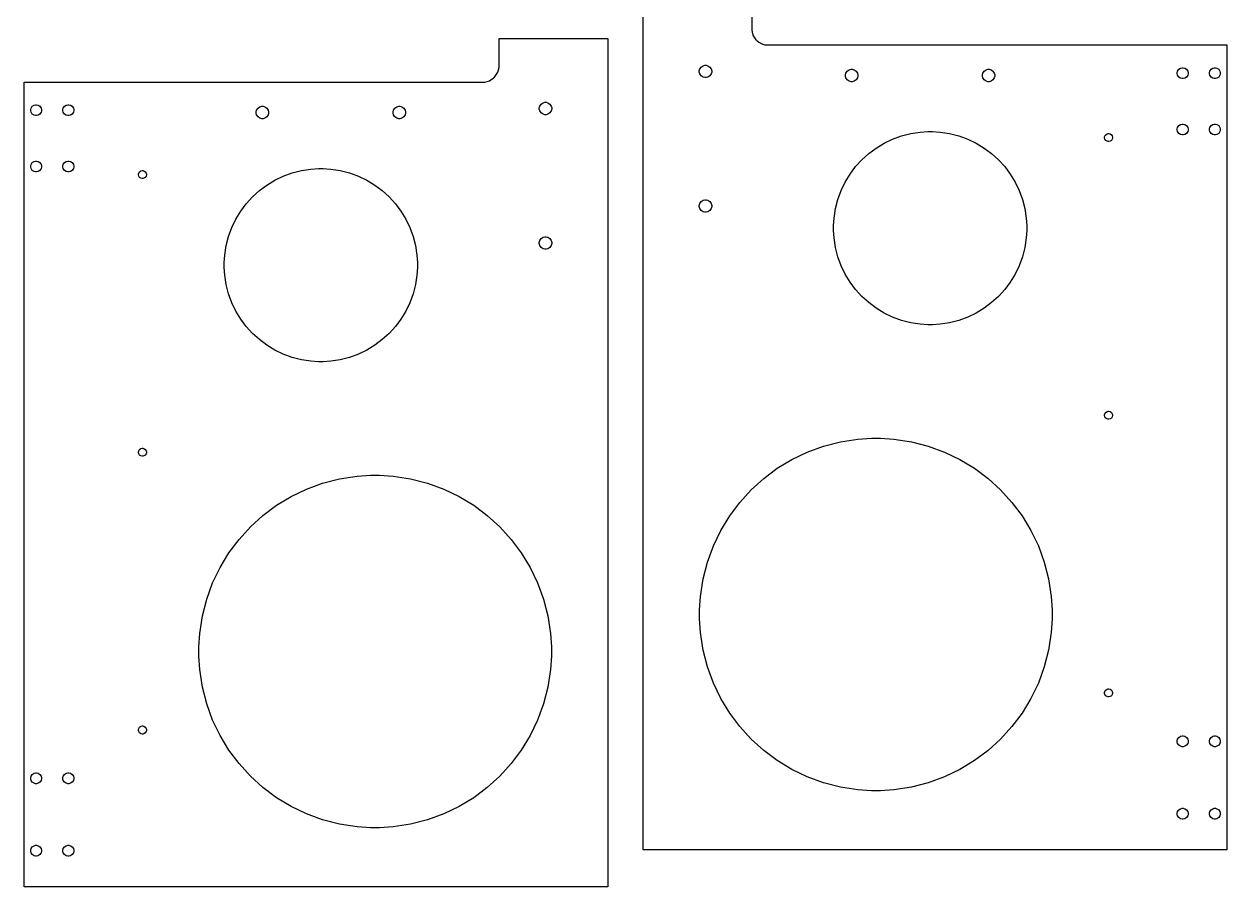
# Model space of a CAD drawing. Extents: x 0 to 18.7, y 0 to 38.3.
# Drawn here: x 0 to 18.68, y 0.01 to 13.41 of the extents above; entities that cross this region are included whole.
import ezdxf

# ---------------------------------------------------------------- set-up
doc = ezdxf.new("R2010")
doc.units = 0
doc.layers.get('0').update_dxf_attribs({"linetype": 'CONTINUOUS'})

msp = doc.modelspace()

# ---------------------------------------------------------------- linework, layer by layer
at = {"color": 0}
for points in [[(11.5475, 13.0833), (18.675, 13.0833), (18.675, 0.583333), (9.61253, 0.583333), (9.61253, 13.7584), (11.2975, 13.7584), (11.2975, 13.3333), (11.2975, 13.3211), (11.3024, 13.2843), (11.3165, 13.2377), (11.3395, 13.1947), (11.362, 13.1653), (11.3707, 13.1566), (11.3793, 13.1479), (11.4087, 13.1254), (11.4518, 13.1024), (11.4985, 13.0882), (11.5353, 13.0833), (11.5475, 13.0833)], [(0, 12.5084), (7.1275, 12.5084), (7.15181, 12.5084), (7.22478, 12.5281), (7.30425, 12.5816), (7.35781, 12.6611), (7.3775, 12.7341), (7.3775, 12.7584), (7.3775, 13.1833), (9.0625, 13.1833), (9.0625, 0.008355), (0, 0.008355), (0, 12.5084)], [(10.58, 12.7695), (10.5894, 12.7695), (10.6176, 12.7619), (10.6484, 12.7412), (10.6691, 12.7105), (10.6768, 12.6822), (10.6768, 12.6728), (10.6768, 12.6634), (10.6691, 12.6351), (10.6484, 12.6044), (10.6176, 12.5837), (10.5894, 12.5761), (10.58, 12.5761), (10.5706, 12.5761), (10.5423, 12.5837), (10.5116, 12.6044), (10.4908, 12.6351), (10.4832, 12.6634), (10.4832, 12.6728), (10.4832, 12.6822), (10.4908, 12.7105), (10.5116, 12.7412), (10.5423, 12.7619), (10.5706, 12.7695), (10.58, 12.7695)], [(12.8496, 12.7058), (12.859, 12.7058), (12.8872, 12.6982), (12.918, 12.6775), (12.9387, 12.6467), (12.9463, 12.6184), (12.9463, 12.609), (12.9463, 12.5996), (12.9387, 12.5714), (12.918, 12.5406), (12.8872, 12.5199), (12.859, 12.5123), (12.8496, 12.5123), (12.8402, 12.5123), (12.8119, 12.5199), (12.7811, 12.5406), (12.7604, 12.5714), (12.7528, 12.5996), (12.7528, 12.609), (12.7528, 12.6184), (12.7604, 12.6467), (12.7811, 12.6775), (12.8119, 12.6982), (12.8402, 12.7058), (12.8496, 12.7058)], [(14.9746, 12.7058), (14.984, 12.7058), (15.0122, 12.6982), (15.0429, 12.6775), (15.0637, 12.6467), (15.0714, 12.6184), (15.0714, 12.609), (15.0714, 12.5996), (15.0637, 12.5714), (15.0429, 12.5406), (15.0122, 12.5199), (14.984, 12.5123), (14.9746, 12.5123), (14.9651, 12.5123), (14.9369, 12.5199), (14.9061, 12.5406), (14.8854, 12.5714), (14.8778, 12.5996), (14.8778, 12.609), (14.8778, 12.6184), (14.8854, 12.6467), (14.9061, 12.6775), (14.9369, 12.6982), (14.9651, 12.7058), (14.9746, 12.7058)], [(17.9875, 12.7306), (17.9957, 12.7306), (18.0204, 12.724), (18.0474, 12.7058), (18.0656, 12.6789), (18.0722, 12.6541), (18.0722, 12.6458), (18.0722, 12.6376), (18.0656, 12.6128), (18.0474, 12.5859), (18.0204, 12.5678), (17.9957, 12.5611), (17.9875, 12.5611), (17.9792, 12.5611), (17.9544, 12.5678), (17.9275, 12.5859), (17.9093, 12.6128), (17.9028, 12.6376), (17.9028, 12.6458), (17.9028, 12.6541), (17.9093, 12.6789), (17.9275, 12.7058), (17.9544, 12.724), (17.9792, 12.7306), (17.9875, 12.7306)], [(18.4875, 12.7306), (18.4957, 12.7306), (18.5204, 12.724), (18.5474, 12.7058), (18.5656, 12.6789), (18.5722, 12.6541), (18.5722, 12.6458), (18.5722, 12.6376), (18.5656, 12.6128), (18.5474, 12.5859), (18.5204, 12.5678), (18.4957, 12.5611), (18.4875, 12.5611), (18.4792, 12.5611), (18.4544, 12.5678), (18.4275, 12.5859), (18.4093, 12.6128), (18.4028, 12.6376), (18.4028, 12.6458), (18.4028, 12.6541), (18.4093, 12.6789), (18.4275, 12.7058), (18.4544, 12.724), (18.4792, 12.7306), (18.4875, 12.7306)], [(0.1875, 11.9861), (0.179199, 11.9861), (0.15446, 11.9927), (0.12755, 12.0109), (0.109375, 12.0379), (0.102756, 12.0626), (0.102756, 12.0709), (0.102756, 12.0791), (0.109375, 12.1038), (0.12755, 12.1308), (0.15446, 12.149), (0.179199, 12.1556), (0.1875, 12.1556), (0.195747, 12.1556), (0.220486, 12.149), (0.247396, 12.1308), (0.265571, 12.1038), (0.272244, 12.0791), (0.272244, 12.0709), (0.272244, 12.0626), (0.265571, 12.0379), (0.247396, 12.0109), (0.220486, 11.9927), (0.195747, 11.9861), (0.1875, 11.9861)], [(0.6875, 11.9861), (0.679199, 11.9861), (0.65446, 11.9927), (0.62755, 12.0109), (0.609375, 12.0379), (0.602756, 12.0626), (0.602756, 12.0709), (0.602756, 12.0791), (0.609375, 12.1038), (0.62755, 12.1308), (0.65446, 12.149), (0.679199, 12.1556), (0.6875, 12.1556), (0.695747, 12.1556), (0.720486, 12.149), (0.747396, 12.1308), (0.765571, 12.1038), (0.772244, 12.0791), (0.772244, 12.0709), (0.772244, 12.0626), (0.765571, 12.0379), (0.747396, 12.0109), (0.720486, 11.9927), (0.695747, 11.9861), (0.6875, 11.9861)], [(8.095, 12.001), (8.08556, 12.001), (8.05729, 12.0087), (8.02658, 12.0294), (8.00586, 12.0602), (7.99826, 12.0884), (7.99826, 12.0978), (7.99826, 12.1073), (8.00586, 12.1355), (8.02658, 12.1662), (8.05729, 12.187), (8.08556, 12.1946), (8.095, 12.1946), (8.10439, 12.1946), (8.13265, 12.187), (8.16336, 12.1662), (8.18408, 12.1355), (8.19174, 12.1073), (8.19174, 12.0978), (8.19174, 12.0884), (8.18408, 12.0602), (8.16336, 12.0294), (8.13265, 12.0087), (8.10439, 12.001), (8.095, 12.001)], [(3.70042, 11.9373), (3.69097, 11.9373), (3.66271, 11.9449), (3.632, 11.9657), (3.61128, 11.9964), (3.60368, 12.0246), (3.60368, 12.034), (3.60368, 12.0435), (3.61128, 12.0717), (3.632, 12.1024), (3.66271, 12.1232), (3.69097, 12.1308), (3.70042, 12.1308), (3.70979, 12.1308), (3.73807, 12.1232), (3.76878, 12.1024), (3.7895, 12.0717), (3.79715, 12.0435), (3.79715, 12.034), (3.79715, 12.0246), (3.7895, 11.9964), (3.76878, 11.9657), (3.73807, 11.9449), (3.70979, 11.9373), (3.70042, 11.9373)], [(5.82542, 11.9373), (5.81597, 11.9373), (5.78771, 11.9449), (5.757, 11.9657), (5.73628, 11.9964), (5.72868, 12.0246), (5.72868, 12.034), (5.72868, 12.0435), (5.73628, 12.0717), (5.757, 12.1024), (5.78771, 12.1232), (5.81597, 12.1308), (5.82542, 12.1308), (5.83479, 12.1308), (5.86307, 12.1232), (5.89378, 12.1024), (5.9145, 12.0717), (5.92215, 12.0435), (5.92215, 12.034), (5.92215, 12.0246), (5.9145, 11.9964), (5.89378, 11.9657), (5.86307, 11.9449), (5.83479, 11.9373), (5.82542, 11.9373)], [(17.9875, 11.8556), (17.9957, 11.8556), (18.0204, 11.849), (18.0474, 11.8308), (18.0656, 11.8039), (18.0722, 11.7791), (18.0722, 11.7708), (18.0722, 11.7626), (18.0656, 11.7378), (18.0474, 11.7109), (18.0204, 11.6928), (17.9957, 11.6861), (17.9875, 11.6861), (17.9792, 11.6861), (17.9544, 11.6928), (17.9275, 11.7109), (17.9093, 11.7378), (17.9028, 11.7626), (17.9028, 11.7708), (17.9028, 11.7791), (17.9093, 11.8039), (17.9275, 11.8308), (17.9544, 11.849), (17.9792, 11.8556), (17.9875, 11.8556)], [(18.4875, 11.8556), (18.4957, 11.8556), (18.5204, 11.849), (18.5474, 11.8308), (18.5656, 11.8039), (18.5722, 11.7791), (18.5722, 11.7708), (18.5722, 11.7626), (18.5656, 11.7378), (18.5474, 11.7109), (18.5204, 11.6928), (18.4957, 11.6861), (18.4875, 11.6861), (18.4792, 11.6861), (18.4544, 11.6928), (18.4275, 11.7109), (18.4093, 11.7378), (18.4028, 11.7626), (18.4028, 11.7708), (18.4028, 11.7791), (18.4093, 11.8039), (18.4275, 11.8308), (18.4544, 11.849), (18.4792, 11.8556), (18.4875, 11.8556)], [(14.0675, 11.7396), (14.1058, 11.7396), (14.2208, 11.7319), (14.3699, 11.7092), (14.5135, 11.6722), (14.6514, 11.6217), (14.7825, 11.5586), (14.9061, 11.4835), (15.0215, 11.3971), (15.1282, 11.3003), (15.225, 11.1937), (15.3113, 11.0783), (15.3864, 10.9546), (15.4496, 10.8235), (15.5, 10.6857), (15.5369, 10.5419), (15.5597, 10.393), (15.5675, 10.2779), (15.5675, 10.2396), (15.5675, 10.2013), (15.5597, 10.0863), (15.5369, 9.93728), (15.5, 9.79357), (15.4496, 9.65571), (15.3864, 9.52463), (15.3113, 9.40093), (15.225, 9.28549), (15.1282, 9.17893), (15.0215, 9.08214), (14.9061, 8.99576), (14.7825, 8.92062), (14.6514, 8.85747), (14.5135, 8.80701), (14.3699, 8.77007), (14.2208, 8.74735), (14.1058, 8.73958), (14.0675, 8.73958), (14.0292, 8.73958), (13.9142, 8.74735), (13.7652, 8.77007), (13.6214, 8.80701), (13.4836, 8.85747), (13.3525, 8.92062), (13.2288, 8.99576), (13.1133, 9.08214), (13.0068, 9.17893), (12.91, 9.28549), (12.8236, 9.40093), (12.7485, 9.52463), (12.6853, 9.65571), (12.6349, 9.79357), (12.5979, 9.93728), (12.5752, 10.0863), (12.5675, 10.2013), (12.5675, 10.2396), (12.5675, 10.2779), (12.5752, 10.393), (12.5979, 10.5419), (12.6349, 10.6857), (12.6853, 10.8235), (12.7485, 10.9546), (12.8236, 11.0783), (12.91, 11.1937), (13.0068, 11.3003), (13.1133, 11.3971), (13.2288, 11.4835), (13.3525, 11.5586), (13.4836, 11.6217), (13.6214, 11.6722), (13.7652, 11.7092), (13.9142, 11.7319), (14.0292, 11.7396), (14.0675, 11.7396)], [(16.8375, 11.7083), (16.8436, 11.7083), (16.8618, 11.7034), (16.8817, 11.6901), (16.8951, 11.6702), (16.9, 11.652), (16.9, 11.6458), (16.9, 11.6398), (16.8951, 11.6215), (16.8817, 11.6017), (16.8618, 11.5883), (16.8436, 11.5833), (16.8375, 11.5833), (16.8314, 11.5833), (16.8132, 11.5883), (16.7933, 11.6017), (16.7799, 11.6215), (16.775, 11.6398), (16.775, 11.6458), (16.775, 11.652), (16.7799, 11.6702), (16.7933, 11.6901), (16.8132, 11.7034), (16.8314, 11.7083), (16.8375, 11.7083)], [(0.1875, 11.1111), (0.179199, 11.1111), (0.15446, 11.1177), (0.12755, 11.1359), (0.109375, 11.1629), (0.102756, 11.1876), (0.102756, 11.1959), (0.102756, 11.2041), (0.109375, 11.2288), (0.12755, 11.2558), (0.15446, 11.274), (0.179199, 11.2806), (0.1875, 11.2806), (0.195747, 11.2806), (0.220486, 11.274), (0.247396, 11.2558), (0.265571, 11.2288), (0.272244, 11.2041), (0.272244, 11.1959), (0.272244, 11.1876), (0.265571, 11.1629), (0.247396, 11.1359), (0.220486, 11.1177), (0.195747, 11.1111), (0.1875, 11.1111)], [(0.6875, 11.1111), (0.679199, 11.1111), (0.65446, 11.1177), (0.62755, 11.1359), (0.609375, 11.1629), (0.602756, 11.1876), (0.602756, 11.1959), (0.602756, 11.2041), (0.609375, 11.2288), (0.62755, 11.2558), (0.65446, 11.274), (0.679199, 11.2806), (0.6875, 11.2806), (0.695747, 11.2806), (0.720486, 11.274), (0.747396, 11.2558), (0.765571, 11.2288), (0.772244, 11.2041), (0.772244, 11.1959), (0.772244, 11.1876), (0.765571, 11.1629), (0.747396, 11.1359), (0.720486, 11.1177), (0.695747, 11.1111), (0.6875, 11.1111)], [(1.83751, 11.0084), (1.83137, 11.0084), (1.81315, 11.0133), (1.79329, 11.0267), (1.77989, 11.0466), (1.77501, 11.0648), (1.77501, 11.0709), (1.77501, 11.077), (1.77989, 11.0952), (1.79329, 11.1151), (1.81315, 11.1285), (1.83137, 11.1334), (1.83751, 11.1334), (1.84358, 11.1334), (1.86182, 11.1285), (1.88167, 11.1151), (1.89507, 11.0952), (1.90001, 11.077), (1.90001, 11.0709), (1.90001, 11.0648), (1.89507, 11.0466), (1.88167, 11.0267), (1.86182, 11.0133), (1.84358, 11.0084), (1.83751, 11.0084)], [(4.60747, 8.16461), (4.56912, 8.16461), (4.4541, 8.17236), (4.30518, 8.1951), (4.1614, 8.23204), (4.0236, 8.2825), (3.89247, 8.34565), (3.76878, 8.42079), (3.65332, 8.50717), (3.54682, 8.60394), (3.44997, 8.7105), (3.36361, 8.82596), (3.28851, 8.94965), (3.22532, 9.08074), (3.17492, 9.21858), (3.13792, 9.36231), (3.11518, 9.51129), (3.10747, 9.62631), (3.10747, 9.66461), (3.10747, 9.70296), (3.11518, 9.81799), (3.13792, 9.9669), (3.17492, 10.1107), (3.22532, 10.2485), (3.28851, 10.3796), (3.36361, 10.5033), (3.44997, 10.6188), (3.54682, 10.7253), (3.65332, 10.8221), (3.76878, 10.9085), (3.89247, 10.9836), (4.0236, 11.0468), (4.1614, 11.0972), (4.30518, 11.1342), (4.4541, 11.1569), (4.56912, 11.1646), (4.60747, 11.1646), (4.64578, 11.1646), (4.76079, 11.1569), (4.90978, 11.1342), (5.0535, 11.0972), (5.19135, 11.0468), (5.32243, 10.9836), (5.44613, 10.9085), (5.56158, 10.8221), (5.66813, 10.7253), (5.76492, 10.6188), (5.85129, 10.5033), (5.92643, 10.3796), (5.98958, 10.2485), (6.04004, 10.1107), (6.07699, 9.9669), (6.09972, 9.81799), (6.10747, 9.70296), (6.10747, 9.66461), (6.10747, 9.62631), (6.09972, 9.51129), (6.07699, 9.36231), (6.04004, 9.21858), (5.98958, 9.08074), (5.92643, 8.94965), (5.85129, 8.82596), (5.76492, 8.7105), (5.66813, 8.60394), (5.56158, 8.50717), (5.44613, 8.42079), (5.32243, 8.34565), (5.19135, 8.2825), (5.0535, 8.23204), (4.90978, 8.1951), (4.76079, 8.17236), (4.64578, 8.16461), (4.60747, 8.16461)], [(10.58, 10.6801), (10.5894, 10.6801), (10.6176, 10.6725), (10.6484, 10.6518), (10.6691, 10.621), (10.6768, 10.5928), (10.6768, 10.5833), (10.6768, 10.5739), (10.6691, 10.5457), (10.6484, 10.515), (10.6176, 10.4943), (10.5894, 10.4866), (10.58, 10.4866), (10.5706, 10.4866), (10.5423, 10.4943), (10.5116, 10.515), (10.4908, 10.5457), (10.4832, 10.5739), (10.4832, 10.5833), (10.4832, 10.5928), (10.4908, 10.621), (10.5116, 10.6518), (10.5423, 10.6725), (10.5706, 10.6801), (10.58, 10.6801)], [(8.095, 9.91157), (8.08556, 9.91157), (8.05729, 9.91922), (8.02658, 9.93994), (8.00586, 9.97071), (7.99826, 9.99897), (7.99826, 10.0084), (7.99826, 10.0178), (8.00586, 10.046), (8.02658, 10.0768), (8.05729, 10.0975), (8.08556, 10.1051), (8.095, 10.1051), (8.10439, 10.1051), (8.13265, 10.0975), (8.16336, 10.0768), (8.18408, 10.046), (8.19174, 10.0178), (8.19174, 10.0084), (8.19174, 9.99897), (8.18408, 9.97071), (8.16336, 9.93994), (8.13265, 9.91922), (8.10439, 9.91157), (8.095, 9.91157)], [(16.8375, 7.39583), (16.8436, 7.39583), (16.8618, 7.39094), (16.8817, 7.37756), (16.8951, 7.35769), (16.9, 7.33946), (16.9, 7.33333), (16.9, 7.32726), (16.8951, 7.30903), (16.8817, 7.28917), (16.8618, 7.27576), (16.8436, 7.27083), (16.8375, 7.27083), (16.8314, 7.27083), (16.8132, 7.27576), (16.7933, 7.28917), (16.7799, 7.30903), (16.775, 7.32726), (16.775, 7.33333), (16.775, 7.33946), (16.7799, 7.35769), (16.7933, 7.37756), (16.8132, 7.39094), (16.8314, 7.39583), (16.8375, 7.39583)], [(13.225, 6.97711), (13.2949, 6.97711), (13.5049, 6.963), (13.7766, 6.9215), (14.039, 6.85406), (14.2906, 6.76199), (14.5299, 6.64671), (14.7556, 6.5096), (14.9662, 6.352), (15.1607, 6.17535), (15.3374, 5.9809), (15.495, 5.77018), (15.6321, 5.54449), (15.7474, 5.30518), (15.8394, 5.05365), (15.9068, 4.79129), (15.9483, 4.51953), (15.9625, 4.30957), (15.9625, 4.23958), (15.9625, 4.16965), (15.9483, 3.95969), (15.9068, 3.68793), (15.8394, 3.42557), (15.7474, 3.17404), (15.6321, 2.93474), (15.495, 2.70904), (15.3374, 2.49832), (15.1607, 2.30387), (14.9662, 2.12722), (14.7556, 1.96963), (14.5299, 1.83251), (14.2906, 1.71724), (14.039, 1.62517), (13.7766, 1.55772), (13.5049, 1.51622), (13.2949, 1.50206), (13.225, 1.50206), (13.155, 1.50206), (12.9451, 1.51622), (12.6733, 1.55772), (12.4109, 1.62517), (12.1594, 1.71724), (11.9201, 1.83251), (11.6944, 1.96963), (11.4837, 2.12722), (11.2893, 2.30387), (11.1126, 2.49832), (10.955, 2.70904), (10.8179, 2.93474), (10.7026, 3.17404), (10.6106, 3.42557), (10.5431, 3.68793), (10.5016, 3.95969), (10.4875, 4.16965), (10.4875, 4.23958), (10.4875, 4.30957), (10.5016, 4.51953), (10.5431, 4.79129), (10.6106, 5.05365), (10.7026, 5.30518), (10.8179, 5.54449), (10.955, 5.77018), (11.1126, 5.9809), (11.2893, 6.17535), (11.4837, 6.352), (11.6944, 6.5096), (11.9201, 6.64671), (12.1594, 6.76199), (12.4109, 6.85406), (12.6733, 6.9215), (12.9451, 6.963), (13.155, 6.97711), (13.225, 6.97711)], [(1.83751, 6.69586), (1.83137, 6.69586), (1.81315, 6.70079), (1.79329, 6.71419), (1.77989, 6.73406), (1.77501, 6.75228), (1.77501, 6.75836), (1.77501, 6.76449), (1.77989, 6.78271), (1.79329, 6.80257), (1.81315, 6.81597), (1.83137, 6.82086), (1.83751, 6.82086), (1.84358, 6.82086), (1.86182, 6.81597), (1.88167, 6.80257), (1.89507, 6.78271), (1.90001, 6.76449), (1.90001, 6.75836), (1.90001, 6.75228), (1.89507, 6.73406), (1.88167, 6.71419), (1.86182, 6.70079), (1.84358, 6.69586), (1.83751, 6.69586)], [(5.44997, 0.927083), (5.37999, 0.927083), (5.17008, 0.941243), (4.89828, 0.982747), (4.6359, 1.05018), (4.38439, 1.14225), (4.14513, 1.25754), (3.91938, 1.39464), (3.70865, 1.55225), (3.51426, 1.72889), (3.33757, 1.92333), (3.18001, 2.13406), (3.04286, 2.35975), (2.92763, 2.59907), (2.83556, 2.85058), (2.76812, 3.11296), (2.72661, 3.38471), (2.71251, 3.59467), (2.71251, 3.66461), (2.71251, 3.7346), (2.72661, 3.9445), (2.76812, 4.21631), (2.83556, 4.47868), (2.92763, 4.73019), (3.04286, 4.96946), (3.18001, 5.19521), (3.33757, 5.40593), (3.51426, 5.60032), (3.70865, 5.77701), (3.91938, 5.93457), (4.14513, 6.07172), (4.38439, 6.18696), (4.6359, 6.27903), (4.89828, 6.34646), (5.17008, 6.38797), (5.37999, 6.40207), (5.44997, 6.40207), (5.51992, 6.40207), (5.72987, 6.38797), (6.00163, 6.34646), (6.264, 6.27903), (6.51551, 6.18696), (6.75483, 6.07172), (6.98053, 5.93457), (7.19125, 5.77701), (7.38569, 5.60032), (7.56233, 5.40593), (7.71994, 5.19521), (7.85704, 4.96946), (7.97233, 4.73019), (8.0644, 4.47868), (8.13183, 4.21631), (8.17333, 3.9445), (8.1875, 3.7346), (8.1875, 3.66461), (8.1875, 3.59467), (8.17333, 3.38471), (8.13183, 3.11296), (8.0644, 2.85058), (7.97233, 2.59907), (7.85704, 2.35975), (7.71994, 2.13406), (7.56233, 1.92333), (7.38569, 1.72889), (7.19125, 1.55225), (6.98053, 1.39464), (6.75483, 1.25754), (6.51551, 1.14225), (6.264, 1.05018), (6.00163, 0.982747), (5.72987, 0.941243), (5.51992, 0.927083), (5.44997, 0.927083)], [(16.8375, 3.08333), (16.8436, 3.08333), (16.8618, 3.07844), (16.8817, 3.06506), (16.8951, 3.04519), (16.9, 3.02696), (16.9, 3.02083), (16.9, 3.01476), (16.8951, 2.99653), (16.8817, 2.97667), (16.8618, 2.96326), (16.8436, 2.95833), (16.8375, 2.95833), (16.8314, 2.95833), (16.8132, 2.96326), (16.7933, 2.97667), (16.7799, 2.99653), (16.775, 3.01476), (16.775, 3.02083), (16.775, 3.02696), (16.7799, 3.04519), (16.7933, 3.06506), (16.8132, 3.07844), (16.8314, 3.08333), (16.8375, 3.08333)], [(1.83751, 2.38336), (1.83137, 2.38336), (1.81315, 2.38829), (1.79329, 2.40169), (1.77989, 2.42156), (1.77501, 2.43978), (1.77501, 2.44586), (1.77501, 2.45199), (1.77989, 2.47021), (1.79329, 2.49007), (1.81315, 2.50347), (1.83137, 2.50836), (1.83751, 2.50836), (1.84358, 2.50836), (1.86182, 2.50347), (1.88167, 2.49007), (1.89507, 2.47021), (1.90001, 2.45199), (1.90001, 2.44586), (1.90001, 2.43978), (1.89507, 2.42156), (1.88167, 2.40169), (1.86182, 2.38829), (1.84358, 2.38336), (1.83751, 2.38336)], [(17.9875, 2.35558), (17.9957, 2.35558), (18.0204, 2.34896), (18.0474, 2.33078), (18.0656, 2.30387), (18.0722, 2.27914), (18.0722, 2.27083), (18.0722, 2.26258), (18.0656, 2.23785), (18.0474, 2.21094), (18.0204, 2.19276), (17.9957, 2.18608), (17.9875, 2.18608), (17.9792, 2.18608), (17.9544, 2.19276), (17.9275, 2.21094), (17.9093, 2.23785), (17.9028, 2.26258), (17.9028, 2.27083), (17.9028, 2.27914), (17.9093, 2.30387), (17.9275, 2.33078), (17.9544, 2.34896), (17.9792, 2.35558), (17.9875, 2.35558)], [(18.4875, 2.35558), (18.4957, 2.35558), (18.5204, 2.34896), (18.5474, 2.33078), (18.5656, 2.30387), (18.5722, 2.27914), (18.5722, 2.27083), (18.5722, 2.26258), (18.5656, 2.23785), (18.5474, 2.21094), (18.5204, 2.19276), (18.4957, 2.18608), (18.4875, 2.18608), (18.4792, 2.18608), (18.4544, 2.19276), (18.4275, 2.21094), (18.4093, 2.23785), (18.4028, 2.26258), (18.4028, 2.27083), (18.4028, 2.27914), (18.4093, 2.30387), (18.4275, 2.33078), (18.4544, 2.34896), (18.4792, 2.35558), (18.4875, 2.35558)], [(0.1875, 1.61106), (0.179199, 1.61106), (0.15446, 1.61774), (0.12755, 1.6359), (0.109375, 1.66287), (0.102756, 1.68761), (0.102756, 1.69586), (0.102756, 1.7041), (0.109375, 1.72885), (0.12755, 1.75581), (0.15446, 1.77399), (0.179199, 1.7806), (0.1875, 1.7806), (0.195747, 1.7806), (0.220486, 1.77399), (0.247396, 1.75581), (0.265571, 1.72885), (0.272244, 1.7041), (0.272244, 1.69586), (0.272244, 1.68761), (0.265571, 1.66287), (0.247396, 1.6359), (0.220486, 1.61774), (0.195747, 1.61106), (0.1875, 1.61106)], [(0.6875, 1.61106), (0.679199, 1.61106), (0.65446, 1.61774), (0.62755, 1.6359), (0.609375, 1.66287), (0.602756, 1.68761), (0.602756, 1.69586), (0.602756, 1.7041), (0.609375, 1.72885), (0.62755, 1.75581), (0.65446, 1.77399), (0.679199, 1.7806), (0.6875, 1.7806), (0.695747, 1.7806), (0.720486, 1.77399), (0.747396, 1.75581), (0.765571, 1.72885), (0.772244, 1.7041), (0.772244, 1.69586), (0.772244, 1.68761), (0.765571, 1.66287), (0.747396, 1.6359), (0.720486, 1.61774), (0.695747, 1.61106), (0.6875, 1.61106)], [(17.9875, 1.23058), (17.9957, 1.23058), (18.0204, 1.22396), (18.0474, 1.20578), (18.0656, 1.17887), (18.0722, 1.15413), (18.0722, 1.14583), (18.0722, 1.13759), (18.0656, 1.11285), (18.0474, 1.08594), (18.0204, 1.06776), (17.9957, 1.06109), (17.9875, 1.06109), (17.9792, 1.06109), (17.9544, 1.06776), (17.9275, 1.08594), (17.9093, 1.11285), (17.9028, 1.13759), (17.9028, 1.14583), (17.9028, 1.15413), (17.9093, 1.17887), (17.9275, 1.20578), (17.9544, 1.22396), (17.9792, 1.23058), (17.9875, 1.23058)], [(18.4875, 1.23058), (18.4957, 1.23058), (18.5204, 1.22396), (18.5474, 1.20578), (18.5656, 1.17887), (18.5722, 1.15413), (18.5722, 1.14583), (18.5722, 1.13759), (18.5656, 1.11285), (18.5474, 1.08594), (18.5204, 1.06776), (18.4957, 1.06109), (18.4875, 1.06109), (18.4792, 1.06109), (18.4544, 1.06776), (18.4275, 1.08594), (18.4093, 1.11285), (18.4028, 1.13759), (18.4028, 1.14583), (18.4028, 1.15413), (18.4093, 1.17887), (18.4275, 1.20578), (18.4544, 1.22396), (18.4792, 1.23058), (18.4875, 1.23058)], [(0.1875, 0.486057), (0.179199, 0.486057), (0.15446, 0.492731), (0.12755, 0.510906), (0.109375, 0.537869), (0.102756, 0.562608), (0.102756, 0.570856), (0.102756, 0.579101), (0.109375, 0.603842), (0.12755, 0.630806), (0.15446, 0.648981), (0.179199, 0.655599), (0.1875, 0.655599), (0.195747, 0.655599), (0.220486, 0.648981), (0.247396, 0.630806), (0.265571, 0.603842), (0.272244, 0.579101), (0.272244, 0.570856), (0.272244, 0.562608), (0.265571, 0.537869), (0.247396, 0.510906), (0.220486, 0.492731), (0.195747, 0.486057), (0.1875, 0.486057)], [(0.6875, 0.486057), (0.679199, 0.486057), (0.65446, 0.492731), (0.62755, 0.510906), (0.609375, 0.537869), (0.602756, 0.562608), (0.602756, 0.570856), (0.602756, 0.579101), (0.609375, 0.603842), (0.62755, 0.630806), (0.65446, 0.648981), (0.679199, 0.655599), (0.6875, 0.655599), (0.695747, 0.655599), (0.720486, 0.648981), (0.747396, 0.630806), (0.765571, 0.603842), (0.772244, 0.579101), (0.772244, 0.570856), (0.772244, 0.562608), (0.765571, 0.537869), (0.747396, 0.510906), (0.720486, 0.492731), (0.695747, 0.486057), (0.6875, 0.486057)]]:
    msp.add_lwpolyline(points, close=True, dxfattribs=at)

doc.saveas('drawing.dxf')
